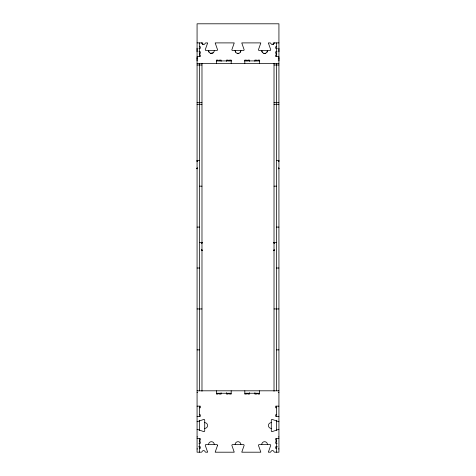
<?xml version="1.0" encoding="UTF-8"?>
<svg xmlns="http://www.w3.org/2000/svg" width="476" height="476" viewBox="0 0 476 476"><rect width="100%" height="100%" fill="white"/><g stroke="black" fill="none" stroke-linecap="round" stroke-linejoin="round"><path stroke-width="0.71" d="M197.07 60.91L197.07 57.364M197.07 51.771L197.07 48.254M278.93 60.91L278.93 57.364M278.93 51.771L278.93 48.254M240.38 52.134L240.868 50.539A2.862 2.862 0 0 1 238 53.407L237.113 53.264M266.971 52.134L267.458 50.539A2.862 2.862 0 0 1 264.591 53.407L263.704 53.264M213.093 52.86L210.523 53.264M238.887 53.264L238 53.407A2.862 2.862 0 0 1 235.138 50.539M265.477 53.264L264.591 53.407A2.862 2.862 0 0 1 261.729 50.539L262.211 52.134M274.747 42.899L273.974 43.447A1.636 1.636 0 0 1 270.886 43.447L270.362 42.935L268.393 42.899A0.827 0.827 0 0 0 268.422 43.137L270.731 49.724A0.821 0.821 0 0 1 269.91 50.539L259.271 50.539A0.821 0.821 0 0 1 258.45 49.724L260.759 43.137A0.821 0.821 0 0 0 260.788 42.899L241.802 42.899A0.821 0.821 0 0 0 241.832 43.137L244.14 49.724A0.821 0.821 0 0 1 243.319 50.539L232.681 50.539A0.821 0.821 0 0 1 231.86 49.724L234.168 43.137A0.821 0.821 0 0 0 234.198 42.899L215.211 42.899A0.827 0.827 0 0 0 215.241 43.137L217.55 49.724A0.821 0.821 0 0 1 216.729 50.539L206.09 50.539A0.821 0.821 0 0 1 205.269 49.724L207.578 43.137A0.821 0.821 0 0 0 207.607 42.899L205.638 42.935L205.108 43.447A1.636 1.636 0 0 1 202.02 43.447L201.253 42.899M278.621 160.59L278.93 160.573L276.473 160.573M197.07 42.899L202.8 42.899L202.8 44.536M278.93 42.899L273.2 42.899L273.2 44.536M199.527 46.719L200.342 46.719L200.342 48.356L198.914 48.356M276.473 46.719L275.658 46.719L275.658 48.356L277.086 48.356M276.473 48.254L277.086 48.254M198.914 51.771L200.342 51.771L200.342 53.407L199.527 53.407M277.086 51.771L275.658 51.771L275.658 53.407L276.473 53.407M199.527 54.907L200.342 54.907L200.342 56.543L197.07 56.543M276.473 54.907L275.658 54.907L275.658 56.543L278.93 56.543M197.07 58.179L197.48 58.179M278.519 58.179L278.93 58.179M216.247 60.91L231.729 60.91M244.271 60.91L259.753 60.91M197.07 63.367L278.93 63.367M197.07 65.004L201.979 65.004M274.021 65.004L278.93 65.004M197.07 102.661L201.979 102.661M274.021 102.661L278.93 102.661M197.07 104.298L201.979 104.298M274.021 104.298L278.93 104.298M199.527 160.573L197.07 160.573L197.379 160.65M197.07 160.745L197.379 160.745M278.621 160.745L278.93 160.745M197.07 160.864L197.379 160.864M278.621 160.864L278.93 161.174M197.07 161.007L197.379 161.007M197.07 161.174L197.379 161.174M197.07 161.352L197.379 161.352M278.93 161.352L278.519 161.525M278.519 167.808L278.93 168.159M197.07 167.98L197.379 167.98M197.07 168.159L197.379 168.159M197.07 168.325L197.379 168.325M278.621 168.325L278.93 168.325M197.07 168.468L197.379 168.468M278.621 168.468L278.93 168.683M197.07 168.593L197.379 168.593M197.07 168.683L197.379 168.683M197.07 168.742L197.379 168.742M278.519 168.76L278.93 168.742L278.621 168.742M199.527 186.158L201.979 186.158M274.021 186.158L276.473 186.158M197.07 227.088L199.527 227.088M276.473 227.088L278.93 227.088M199.527 242.433L201.979 242.433M274.021 242.433L276.473 242.433M201.675 242.51L201.979 242.51M274.021 242.51L274.325 242.51M201.675 242.605L201.979 242.605M274.021 242.605L274.325 242.605M201.675 242.724L201.979 242.724M274.021 242.724L274.325 242.724M201.675 242.867L201.979 242.867M274.021 242.867L274.325 242.867M201.675 243.034L201.979 243.034M274.021 243.034L274.325 243.034M201.979 243.212L201.675 242.433M274.021 243.212L274.325 242.433M201.979 249.84L201.675 249.84L201.979 250.602M274.021 249.84L274.325 250.602L274.021 250.543M201.675 250.019L201.979 250.019M274.021 250.019L274.325 250.019M201.675 250.186L201.979 250.186M274.021 250.186L274.325 250.186M201.675 250.328L201.979 250.328M274.021 250.328L274.325 250.328M201.675 250.453L201.979 250.453M274.021 250.453L274.325 250.453M197.07 268.018L199.527 268.018M276.473 268.018L278.93 268.018M197.07 308.948L201.979 308.948M274.021 308.948L278.93 308.948M197.07 349.878L199.527 349.878M276.473 349.878L278.93 349.878M197.07 390.808L278.93 390.808M197.07 392.444L197.48 392.444M278.519 392.444L278.93 392.444M216.443 393.259L231.181 393.259M244.819 393.259L259.557 393.259M197.07 406.153L200.342 406.153L200.342 407.789L199.527 407.789M278.93 406.153L275.658 406.153L275.658 407.789L276.473 407.789M199.527 414.751L200.342 414.751L200.342 416.387L197.07 416.387M276.473 414.751L275.658 414.751L275.658 416.387L278.93 416.387M197.07 436.92L197.48 436.92M278.519 436.92L278.93 436.92M197.07 438.557L200.342 438.557L200.342 440.193L199.527 440.193M278.93 438.557L275.658 438.557L275.658 440.193L276.473 440.193M199.527 441.692L200.342 441.692L200.342 443.334L198.914 443.334M276.473 441.692L275.658 441.692L275.658 443.334L277.086 443.334M198.914 446.744L200.342 446.744L200.342 448.38L199.527 448.38M277.086 446.744L275.658 446.744L275.658 448.38L276.473 448.38M198.914 446.845L199.527 446.845M276.473 446.845L277.086 446.845M197.07 448.927L197.48 448.927M278.519 448.927L278.93 448.927M235.62 52.134L235.132 50.539M209.029 52.134L208.542 50.539A2.868 2.868 0 0 0 211.409 53.407A2.868 2.868 0 0 0 214.277 50.539M276.473 42.899L276.473 56.662M276.473 63.367L276.473 390.808M276.473 406.153L276.473 416.387M276.473 420.189L276.473 430.381M276.473 438.557L276.473 452.2M274.021 63.367L274.021 391.296M259.557 63.367L259.557 60.089L257.921 60.089L257.921 60.91M259.557 390.808L259.557 394.08L257.921 394.08L257.921 393.259M256.552 60.91L256.552 60.089L254.916 60.089L254.916 61.398M256.552 393.259L256.552 394.08L254.916 394.08L254.916 392.646M249.46 61.398L249.46 60.089L247.823 60.089L247.823 60.91M249.46 392.646L249.46 394.08L247.823 394.08L247.823 393.259M246.461 60.91L246.461 60.089L244.819 60.089L244.819 63.367M246.461 393.259L246.461 394.08L244.819 394.08L244.819 390.808M231.181 63.367L231.181 60.089L229.539 60.089L229.539 60.91M231.181 390.808L231.181 394.08L229.539 394.08L229.539 393.259M228.177 60.91L228.177 60.089L226.54 60.089L226.54 61.398M228.177 393.259L228.177 394.08L226.54 394.08L226.54 392.646M221.084 61.398L221.084 60.089L219.448 60.089L219.448 60.91M221.084 392.771L221.084 394.08L219.448 394.08L219.448 393.259M218.079 60.91L218.079 60.089L216.443 60.089L216.443 63.367M218.079 393.259L218.079 394.08L216.443 394.08L216.443 390.808M201.979 63.367L201.979 391.296M199.527 42.899L199.527 56.662M199.527 63.367L199.527 390.808M199.527 406.153L199.527 416.387M199.527 420.189L199.527 430.381M199.527 438.557L199.527 452.2M197.07 429.322A0.821 0.821 0 0 1 197.302 429.352L203.895 431.661A0.821 0.821 0 0 0 204.71 430.839L204.71 420.201A0.821 0.821 0 0 0 203.895 419.38L197.302 421.688A0.821 0.821 0 0 1 197.07 421.724M204.71 422.658A2.868 2.868 0 0 1 207.578 425.52A2.868 2.868 0 0 1 204.71 428.388M278.93 421.724A0.821 0.821 0 0 1 278.698 421.688L272.105 419.38A0.821 0.821 0 0 0 271.29 420.201L271.29 430.839A0.821 0.821 0 0 0 272.105 431.661L278.698 429.352A0.821 0.821 0 0 1 278.93 429.322M271.29 428.388A2.868 2.868 0 0 1 268.422 425.52A2.868 2.868 0 0 1 271.29 422.658M261.729 444.56A2.868 2.868 0 0 1 264.591 441.692A2.868 2.868 0 0 1 267.458 444.56M235.132 444.56A2.868 2.868 0 0 1 238 441.692A2.868 2.868 0 0 1 240.868 444.56M208.542 444.56A2.868 2.868 0 0 1 211.409 441.692A2.868 2.868 0 0 1 214.271 444.56M217.55 445.381L215.241 451.968A0.821 0.821 0 0 0 215.211 452.2L234.198 452.2A0.821 0.821 0 0 0 234.168 451.968L231.86 445.381A0.821 0.821 0 0 1 232.681 444.56L243.319 444.56A0.821 0.821 0 0 1 244.14 445.381L241.832 451.968A0.821 0.821 0 0 0 241.802 452.2L260.788 452.2A0.821 0.821 0 0 0 260.759 451.968L258.45 445.381A0.821 0.821 0 0 1 259.271 444.56L269.91 444.56A0.821 0.821 0 0 1 270.731 445.381L268.422 451.968A0.821 0.821 0 0 0 268.393 452.2L270.118 452.2A0.821 0.821 0 0 0 270.892 451.653A1.636 1.636 0 0 1 273.974 451.653A0.821 0.821 0 0 0 274.747 452.2L278.93 452.2L278.93 23.8L197.07 23.8L197.07 452.2L201.253 452.2A0.821 0.821 0 0 0 202.026 451.653A1.636 1.636 0 0 1 205.108 451.653A0.821 0.821 0 0 0 205.882 452.2L207.607 452.2A0.821 0.821 0 0 0 207.578 451.968L205.269 445.381A0.821 0.821 0 0 1 206.09 444.56L216.729 444.56A0.821 0.821 0 0 1 217.55 445.381"/></g></svg>
